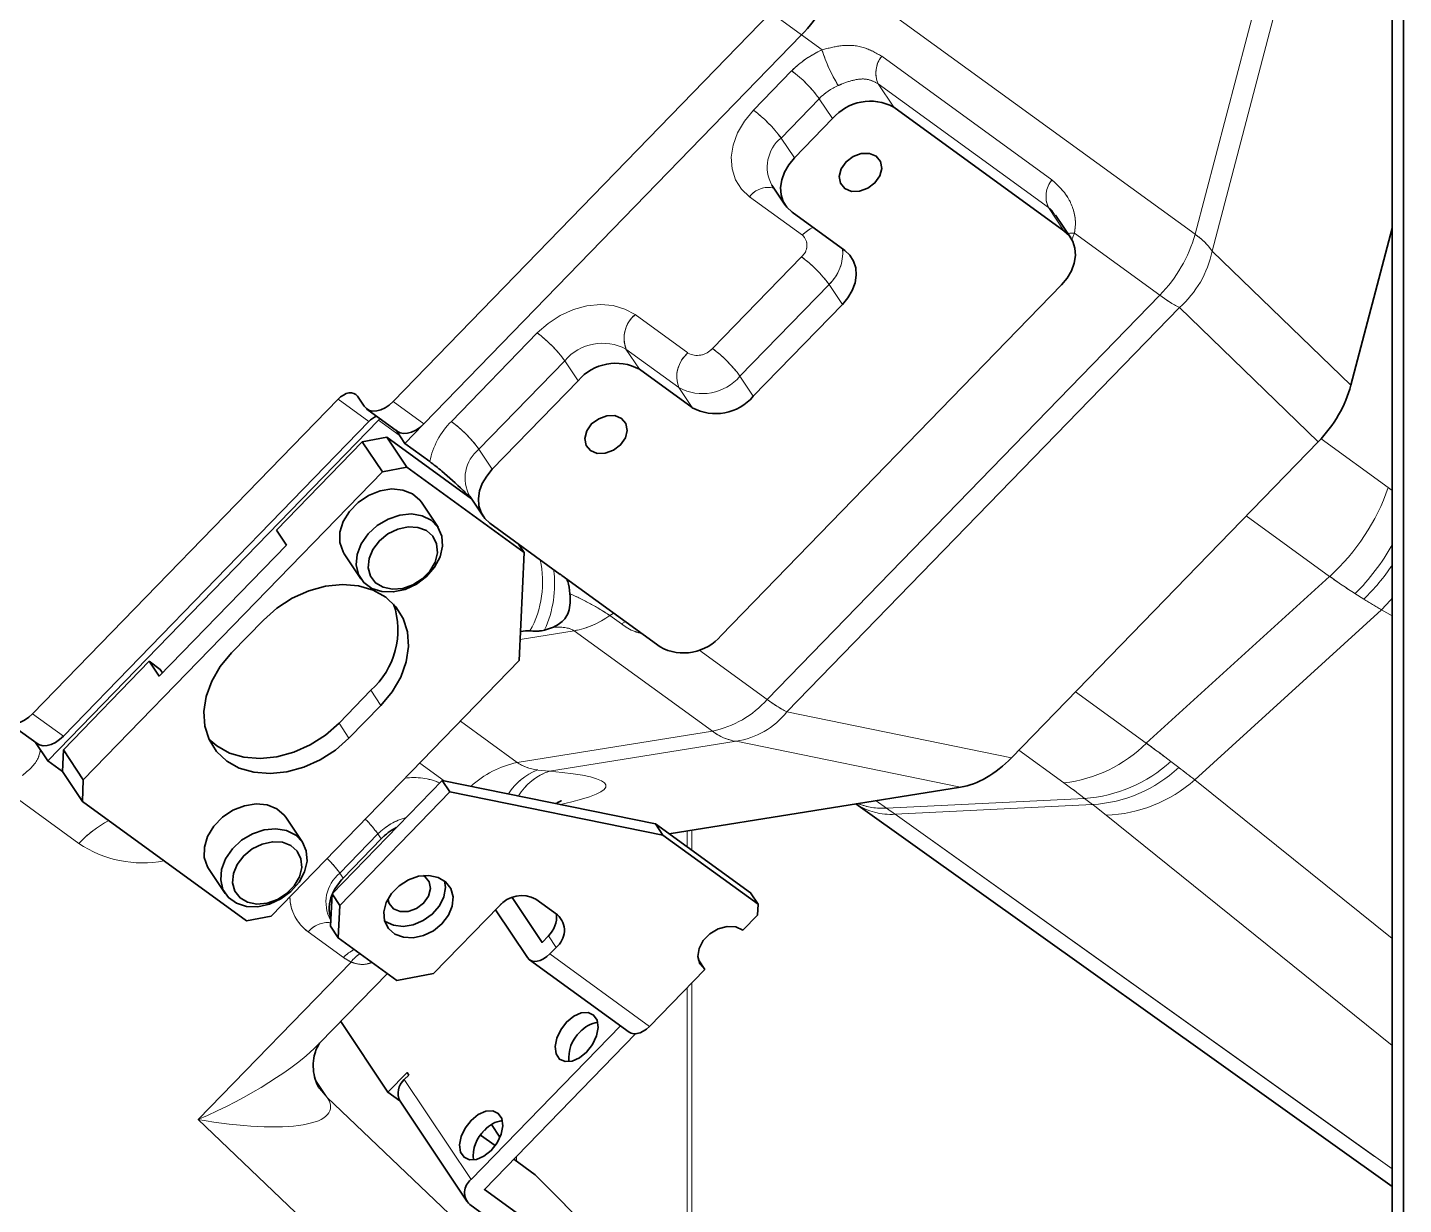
# Paper-space layout 'Blatt1' of a CAD drawing. Header units: millimetres. Extents: x 0 to 1189, y 0 to 841.
# Drawn here: x 593.2 to 608.04, y 147.53 to 160.22 of the extents above; entities that cross this region are included whole.
import ezdxf

# ---------------------------------------------------------------- set-up
doc = ezdxf.new("R2010")
doc.units = ezdxf.units.MM
doc.linetypes.add('PHANTOM', pattern=[12.7, 6.35, -1.27, 1.27, -1.27, 1.27, -1.27])

psp = doc.layouts.new('Blatt1')

# ---------------------------------------------------------------- linework, layer by layer
at = {"color": 7, "linetype": 'Continuous', "lineweight": 35}
for p, q in [((607.913, 172.867), (607.913, 84.419)), ((608.037, 172.923), (608.037, 84.328)), ((597.143, 156.187), (601.215, 160.379)), ((597.475, 155.946), (601.547, 160.138)), ((604.376, 158.026), (602.541, 159.359)), ((601.47, 158.812), (601.882, 159.236)), ((601.227, 158.52), (601.371, 158.305)), ((601.444, 158.229), (602.013, 157.815)), ((604.449, 157.951), (604.285, 158.196)), ((607.47, 156.362), (607.913, 158.054)), ((600.68, 153.666), (604.35, 157.444)), ((601.987, 157.233), (601.027, 156.244)), ((600.367, 156.121), (599.798, 156.534)), ((598.212, 155.458), (599.138, 156.411)), ((596.758, 156.245), (596.83, 156.137)), ((596.549, 156.211), (593.256, 152.822)), ((596.859, 156.106), (597.191, 155.865)), ((593.419, 152.315), (596.986, 155.987)), ((593.589, 152.581), (596.881, 155.97)), ((597.27, 155.735), (597.467, 155.938)), ((596.811, 155.752), (597.075, 155.801)), ((597.075, 155.801), (597.291, 155.478)), ((597.987, 155.139), (597.075, 155.801)), ((597.27, 155.735), (597.175, 155.877)), ((596.811, 155.752), (595.885, 154.799)), ((597.027, 155.429), (596.811, 155.752)), ((597.539, 155.539), (597.27, 155.735)), ((603.809, 152.347), (607.118, 155.753)), ((597.291, 155.478), (597.027, 155.429)), ((598.556, 154.559), (597.291, 155.478)), ((597.027, 155.429), (593.803, 152.11)), ((597.628, 154.831), (597.448, 155.101)), ((597.969, 155.166), (598.113, 154.951)), ((595.885, 154.799), (595.993, 154.637)), ((598.945, 154.324), (598.186, 154.875)), ((594.621, 153.225), (595.993, 154.637)), ((598.556, 154.559), (598.496, 154.65)), ((596.616, 154.546), (596.796, 154.276)), ((598.503, 153.394), (598.556, 154.559)), ((600.021, 153.542), (598.962, 154.311)), ((595.402, 153.478), (595.745, 153.831)), ((598.776, 153.724), (598.873, 153.756)), ((594.514, 153.387), (593.588, 152.433)), ((594.621, 153.225), (594.514, 153.387)), ((594.514, 153.387), (594.633, 153.3)), ((594.633, 153.3), (594.658, 153.262)), ((595.828, 150.64), (598.503, 153.394)), ((596.903, 153.074), (596.56, 152.721)), ((597.01, 152.912), (596.667, 152.559)), ((592.972, 152.741), (593.305, 152.5)), ((593.288, 152.512), (593.419, 152.315)), ((593.577, 152.2), (593.588, 152.433)), ((593.588, 152.433), (593.803, 152.11)), ((593.577, 152.2), (593.419, 152.315)), ((593.793, 151.877), (593.577, 152.2)), ((593.803, 152.11), (593.793, 151.877)), ((597.671, 152.102), (596.485, 150.88)), ((597.671, 152.102), (597.754, 151.978)), ((597.671, 152.102), (599.971, 151.636)), ((597.754, 151.978), (596.567, 150.756)), ((597.754, 151.978), (600.053, 151.513)), ((600.121, 151.527), (603.262, 152.03)), ((593.793, 151.877), (595.564, 150.59)), ((602.132, 151.849), (607.913, 147.726)), ((596.166, 151.437), (595.986, 151.707)), ((599.971, 151.636), (600.053, 151.513)), ((600.996, 150.892), (599.971, 151.636)), ((597.015, 151.473), (596.604, 151.049)), ((601.078, 150.768), (600.053, 151.513)), ((595.154, 151.152), (595.334, 150.882)), ((596.469, 150.531), (596.485, 150.88)), ((596.485, 150.88), (596.567, 150.756)), ((601.078, 150.768), (600.996, 150.892)), ((596.567, 150.756), (596.551, 150.407)), ((597.58, 150.021), (598.286, 150.749)), ((598.426, 150.841), (598.749, 150.356)), ((598.682, 150.823), (598.916, 150.653)), ((601.073, 150.652), (601.078, 150.768)), ((595.564, 150.59), (595.828, 150.64)), ((596.468, 150.596), (596.472, 150.591)), ((598.248, 150.709), (598.591, 150.194)), ((600.915, 150.489), (601.073, 150.652)), ((596.551, 150.407), (596.469, 150.531)), ((596.551, 150.407), (597.184, 149.947)), ((598.818, 150.427), (598.749, 150.356)), ((598.9, 150.303), (598.832, 150.232)), ((598.614, 150.17), (599.689, 149.389)), ((600.435, 150.169), (600.504, 150.066)), ((596.354, 149.273), (597.081, 150.022)), ((597.184, 149.947), (597.58, 150.021)), ((599.907, 149.451), (600.504, 150.066)), ((597.088, 148.742), (596.579, 149.505)), ((599.594, 149.459), (597.983, 147.8)), ((599.757, 149.371), (598.128, 147.694)), ((597.088, 148.742), (597.294, 148.954)), ((597.294, 148.954), (597.312, 148.927)), ((597.312, 148.927), (597.264, 148.878)), ((597.088, 148.742), (597.214, 148.65)), ((597.218, 148.644), (597.937, 147.567)), ((598.203, 148.393), (598.295, 148.256)), ((598.086, 148.28), (598.243, 148.166)), ((598.444, 148.02), (598.675, 147.853)), ((598.449, 148.025), (598.459, 148.009)), ((599.667, 146.855), (598.675, 147.853)), ((598.887, 147.143), (598.128, 147.694)), ((598.73, 146.98), (597.97, 147.532))]:
    psp.add_line(p, q, dxfattribs=at)
at = {"color": 7, "linetype": 'PHANTOM', "lineweight": 18}
for p, q in [((607.913, 172.867), (607.913, 84.419)), ((608.037, 172.923), (608.037, 84.328)), ((597.143, 156.187), (601.215, 160.379)), ((597.475, 155.946), (601.547, 160.138)), ((604.376, 158.026), (602.541, 159.359)), ((601.47, 158.812), (601.882, 159.236)), ((601.227, 158.52), (601.371, 158.305)), ((601.444, 158.229), (602.013, 157.815)), ((604.449, 157.951), (604.285, 158.196)), ((607.47, 156.362), (607.913, 158.054)), ((600.68, 153.666), (604.35, 157.444)), ((601.987, 157.233), (601.027, 156.244)), ((600.367, 156.121), (599.798, 156.534)), ((598.212, 155.458), (599.138, 156.411)), ((596.758, 156.245), (596.83, 156.137)), ((596.549, 156.211), (593.256, 152.822)), ((596.859, 156.106), (597.191, 155.865)), ((593.419, 152.315), (596.986, 155.987)), ((593.589, 152.581), (596.881, 155.97)), ((597.27, 155.735), (597.467, 155.938)), ((596.811, 155.752), (597.075, 155.801)), ((597.075, 155.801), (597.291, 155.478)), ((597.987, 155.139), (597.075, 155.801)), ((597.27, 155.735), (597.175, 155.877)), ((596.811, 155.752), (595.885, 154.799)), ((597.027, 155.429), (596.811, 155.752)), ((597.539, 155.539), (597.27, 155.735)), ((603.809, 152.347), (607.118, 155.753)), ((597.291, 155.478), (597.027, 155.429)), ((598.556, 154.559), (597.291, 155.478)), ((597.027, 155.429), (593.803, 152.11)), ((597.628, 154.831), (597.448, 155.101)), ((597.969, 155.166), (598.113, 154.951)), ((595.885, 154.799), (595.993, 154.637)), ((598.945, 154.324), (598.186, 154.875)), ((594.621, 153.225), (595.993, 154.637)), ((598.556, 154.559), (598.496, 154.65)), ((596.616, 154.546), (596.796, 154.276)), ((598.503, 153.394), (598.556, 154.559)), ((600.021, 153.542), (598.962, 154.311)), ((595.402, 153.478), (595.745, 153.831)), ((598.776, 153.724), (598.873, 153.756)), ((594.514, 153.387), (593.588, 152.433)), ((594.621, 153.225), (594.514, 153.387)), ((594.514, 153.387), (594.633, 153.3)), ((594.633, 153.3), (594.658, 153.262)), ((595.828, 150.64), (598.503, 153.394)), ((596.903, 153.074), (596.56, 152.721)), ((597.01, 152.912), (596.667, 152.559)), ((592.972, 152.741), (593.305, 152.5)), ((593.288, 152.512), (593.419, 152.315)), ((593.577, 152.2), (593.588, 152.433)), ((593.588, 152.433), (593.803, 152.11)), ((593.577, 152.2), (593.419, 152.315)), ((593.793, 151.877), (593.577, 152.2)), ((593.803, 152.11), (593.793, 151.877)), ((597.671, 152.102), (596.485, 150.88)), ((597.671, 152.102), (597.754, 151.978)), ((597.671, 152.102), (599.971, 151.636)), ((597.754, 151.978), (596.567, 150.756)), ((597.754, 151.978), (600.053, 151.513)), ((600.121, 151.527), (603.262, 152.03)), ((593.793, 151.877), (595.564, 150.59)), ((602.132, 151.849), (607.913, 147.726)), ((596.166, 151.437), (595.986, 151.707)), ((599.971, 151.636), (600.053, 151.513)), ((600.996, 150.892), (599.971, 151.636)), ((597.015, 151.473), (596.604, 151.049)), ((601.078, 150.768), (600.053, 151.513)), ((600.312, 151.558), (600.312, 151.389)), ((600.365, 151.35), (600.365, 151.566)), ((595.154, 151.152), (595.334, 150.882)), ((596.469, 150.531), (596.485, 150.88)), ((596.485, 150.88), (596.567, 150.756)), ((601.078, 150.768), (600.996, 150.892)), ((596.567, 150.756), (596.551, 150.407)), ((597.58, 150.021), (598.286, 150.749)), ((598.426, 150.841), (598.749, 150.356)), ((598.682, 150.823), (598.916, 150.653)), ((601.073, 150.652), (601.078, 150.768)), ((595.564, 150.59), (595.828, 150.64)), ((596.468, 150.596), (596.472, 150.591)), ((598.248, 150.709), (598.591, 150.194)), ((600.915, 150.489), (601.073, 150.652)), ((596.551, 150.407), (596.469, 150.531)), ((596.551, 150.407), (597.184, 149.947)), ((598.818, 150.427), (598.749, 150.356)), ((598.9, 150.303), (598.832, 150.232)), ((598.614, 150.17), (599.689, 149.389)), ((600.435, 150.169), (600.504, 150.066)), ((596.354, 149.273), (597.081, 150.022)), ((597.184, 149.947), (597.58, 150.021)), ((599.907, 149.451), (600.504, 150.066)), ((600.312, 149.868), (600.312, 145.232)), ((600.365, 145.153), (600.365, 149.922)), ((597.088, 148.742), (596.579, 149.505)), ((599.594, 149.459), (597.983, 147.8)), ((599.757, 149.371), (598.128, 147.694)), ((597.088, 148.742), (597.294, 148.954)), ((597.294, 148.954), (597.312, 148.927)), ((597.312, 148.927), (597.264, 148.878)), ((597.088, 148.742), (597.214, 148.65)), ((597.218, 148.644), (597.937, 147.567)), ((598.203, 148.393), (598.295, 148.256)), ((598.086, 148.28), (598.243, 148.166)), ((598.444, 148.02), (598.675, 147.853)), ((598.449, 148.025), (598.459, 148.009)), ((598.473, 148.05), (598.473, 147.999)), ((599.667, 146.855), (598.675, 147.853)), ((598.887, 147.143), (598.128, 147.694)), ((598.73, 146.98), (597.97, 147.532))]:
    psp.add_line(p, q, dxfattribs=at)
at = {"color": 8, "linetype": 'Continuous', "lineweight": 18}
for p, q in [((605.79, 157.99), (607.23, 163.482)), ((607.414, 163.301), (605.973, 157.809)), ((601.927, 160.795), (605.79, 157.99)), ((601.547, 160.138), (601.215, 160.379)), ((601.768, 159.977), (601.547, 160.138)), ((602.411, 159.909), (604.246, 158.576)), ((601.029, 159.327), (601.44, 159.751)), ((602.373, 159.611), (602.541, 159.359)), ((604.208, 158.278), (602.373, 159.611)), ((601.738, 159.451), (601.326, 159.027)), ((601.882, 159.236), (601.738, 159.451)), ((601.326, 159.027), (601.47, 158.812)), ((601.556, 157.981), (600.986, 158.394)), ((604.376, 158.026), (604.208, 158.278)), ((605.41, 157.333), (604.49, 158.001)), ((600.585, 156.759), (601.545, 157.748)), ((605.973, 157.809), (607.47, 156.362)), ((601.843, 157.448), (600.883, 156.46)), ((601.987, 157.233), (601.843, 157.448)), ((601.177, 152.975), (605.41, 157.333)), ((599.752, 157.124), (600.321, 156.71)), ((605.621, 157.2), (601.388, 152.842)), ((607.118, 155.753), (605.621, 157.2)), ((597.771, 155.973), (598.697, 156.926)), ((599.654, 156.75), (599.798, 156.534)), ((600.223, 156.337), (599.654, 156.75)), ((598.995, 156.627), (598.069, 155.673)), ((599.138, 156.411), (598.995, 156.627)), ((600.883, 156.46), (601.027, 156.244)), ((600.367, 156.121), (600.223, 156.337)), ((596.881, 155.97), (596.549, 156.211)), ((597.143, 156.187), (597.475, 155.946)), ((597.21, 155.824), (596.986, 155.987)), ((607.148, 155.785), (607.872, 155.259)), ((598.069, 155.673), (598.212, 155.458)), ((607.24, 154.302), (606.342, 154.955)), ((605.264, 152.504), (607.24, 154.302)), ((607.608, 154.057), (607.514, 154.117)), ((599.607, 153.789), (599.48, 153.88)), ((607.8, 153.941), (605.786, 152.109)), ((607.913, 153.878), (607.8, 153.941)), ((599.096, 153.715), (598.514, 153.622)), ((600.587, 152.633), (599.096, 153.715)), ((600.44, 153.51), (601.177, 152.975)), ((596.903, 153.074), (597.01, 152.912)), ((604.5, 153.058), (605.264, 152.504)), ((593.256, 152.822), (593.589, 152.581)), ((601.388, 152.842), (603.809, 152.347)), ((596.56, 152.721), (596.667, 152.559)), ((597.869, 152.741), (598.482, 152.296)), ((598.482, 152.296), (600.587, 152.633)), ((600.841, 152.525), (598.829, 152.203)), ((603.262, 152.03), (600.841, 152.525)), ((604.375, 152.076), (603.889, 152.429)), ((597.694, 152.097), (597.43, 152.289)), ((598.702, 152.215), (598.829, 152.203)), ((605.527, 152.308), (605.614, 152.241)), ((605.786, 152.109), (607.913, 150.397)), ((593.754, 151.423), (592.931, 152.021)), ((602.353, 151.884), (602.463, 151.804)), ((602.463, 151.804), (604.597, 151.909)), ((604.685, 151.842), (602.556, 151.738)), ((604.685, 151.842), (604.597, 151.909)), ((602.556, 151.738), (607.913, 147.916)), ((607.913, 149.246), (604.83, 151.729)), ((596.98, 151.527), (596.568, 151.103)), ((597.015, 151.473), (596.98, 151.527)), ((596.568, 151.103), (596.604, 151.049)), ((596.608, 150.194), (596.228, 150.47)), ((598.749, 150.356), (598.749, 150.356)), ((598.9, 150.303), (598.818, 150.427)), ((595.04, 148.446), (596.69, 150.145)), ((598.832, 150.232), (599.907, 149.451)), ((596.309, 148.869), (596.433, 148.684)), ((597.983, 147.8), (597.264, 148.878)), ((596.433, 148.684), (596.349, 148.783)), ((596.433, 148.684), (598.827, 146.404)), ((598.038, 145.592), (595.04, 148.446)), ((598.128, 147.694), (598.128, 147.694))]:
    psp.add_line(p, q, dxfattribs=at)
at = {"color": 8, "linetype": 'PHANTOM', "lineweight": 18}
for p, q in [((605.79, 157.99), (607.23, 163.482)), ((607.414, 163.301), (605.973, 157.809)), ((601.927, 160.795), (605.79, 157.99)), ((601.547, 160.138), (601.215, 160.379)), ((601.768, 159.977), (601.547, 160.138)), ((602.411, 159.909), (604.246, 158.576)), ((601.029, 159.327), (601.44, 159.751)), ((602.373, 159.611), (602.541, 159.359)), ((604.208, 158.278), (602.373, 159.611)), ((601.738, 159.451), (601.326, 159.027)), ((601.882, 159.236), (601.738, 159.451)), ((601.326, 159.027), (601.47, 158.812)), ((601.556, 157.981), (600.986, 158.394)), ((604.376, 158.026), (604.208, 158.278)), ((605.41, 157.333), (604.49, 158.001)), ((600.585, 156.759), (601.545, 157.748)), ((605.973, 157.809), (607.47, 156.362)), ((601.843, 157.448), (600.883, 156.46)), ((601.987, 157.233), (601.843, 157.448)), ((601.177, 152.975), (605.41, 157.333)), ((599.752, 157.124), (600.321, 156.71)), ((605.621, 157.2), (601.388, 152.842)), ((607.118, 155.753), (605.621, 157.2)), ((597.771, 155.973), (598.697, 156.926)), ((599.654, 156.75), (599.798, 156.534)), ((600.223, 156.337), (599.654, 156.75)), ((598.995, 156.627), (598.069, 155.673)), ((599.138, 156.411), (598.995, 156.627)), ((600.883, 156.46), (601.027, 156.244)), ((600.367, 156.121), (600.223, 156.337)), ((596.881, 155.97), (596.549, 156.211)), ((597.143, 156.187), (597.475, 155.946)), ((597.21, 155.824), (596.986, 155.987)), ((607.148, 155.785), (607.872, 155.259)), ((598.069, 155.673), (598.212, 155.458)), ((607.24, 154.302), (606.342, 154.955)), ((605.264, 152.504), (607.24, 154.302)), ((607.608, 154.057), (607.514, 154.117)), ((599.607, 153.789), (599.48, 153.88)), ((607.8, 153.941), (605.786, 152.109)), ((607.913, 153.878), (607.8, 153.941)), ((599.096, 153.715), (598.514, 153.622)), ((600.587, 152.633), (599.096, 153.715)), ((600.44, 153.51), (601.177, 152.975)), ((596.903, 153.074), (597.01, 152.912)), ((604.5, 153.058), (605.264, 152.504)), ((593.256, 152.822), (593.589, 152.581)), ((601.388, 152.842), (603.809, 152.347)), ((596.56, 152.721), (596.667, 152.559)), ((597.869, 152.741), (598.482, 152.296)), ((598.482, 152.296), (600.587, 152.633)), ((600.841, 152.525), (598.829, 152.203)), ((603.262, 152.03), (600.841, 152.525)), ((604.375, 152.076), (603.889, 152.429)), ((597.694, 152.097), (597.43, 152.289)), ((598.702, 152.215), (598.829, 152.203)), ((605.527, 152.308), (605.614, 152.241)), ((605.786, 152.109), (607.913, 150.397)), ((593.754, 151.423), (592.931, 152.021)), ((602.353, 151.884), (602.463, 151.804)), ((602.463, 151.804), (604.597, 151.909)), ((604.685, 151.842), (602.556, 151.738)), ((604.685, 151.842), (604.597, 151.909)), ((602.556, 151.738), (607.913, 147.916)), ((607.913, 149.246), (604.83, 151.729)), ((596.98, 151.527), (596.568, 151.103)), ((597.015, 151.473), (596.98, 151.527)), ((596.568, 151.103), (596.604, 151.049)), ((596.608, 150.194), (596.228, 150.47)), ((598.749, 150.356), (598.749, 150.356)), ((598.9, 150.303), (598.818, 150.427)), ((595.04, 148.446), (596.69, 150.145)), ((598.832, 150.232), (599.907, 149.451)), ((596.309, 148.869), (596.433, 148.684)), ((597.983, 147.8), (597.264, 148.878)), ((596.433, 148.684), (596.349, 148.783)), ((596.433, 148.684), (598.827, 146.404)), ((598.038, 145.592), (595.04, 148.446)), ((598.128, 147.694), (598.128, 147.694))]:
    psp.add_line(p, q, dxfattribs=at)
at = {"color": 8, "linetype": 'Continuous', "lineweight": 18, "flags": 128}
for points in [[(600.986, 158.394), (600.898, 158.477), (600.834, 158.578), (600.797, 158.694), (600.789, 158.82), (600.809, 158.951), (600.857, 159.083), (600.931, 159.21), (601.029, 159.327)], [(604.417, 157.999), (604.44, 158.001), (604.49, 158.001)], [(604.49, 158.001), (604.473, 157.959), (604.461, 157.931)], [(598.697, 156.926), (598.814, 157.029), (598.945, 157.114), (599.087, 157.178), (599.233, 157.218), (599.378, 157.233), (599.516, 157.221), (599.643, 157.184), (599.752, 157.124)], [(607.913, 154.066), (607.897, 154.046), (607.8, 153.941)], [(599.521, 153.905), (599.517, 153.903), (599.48, 153.88)], [(599.648, 153.813), (599.644, 153.811), (599.607, 153.789)]]:
    psp.add_lwpolyline(points, dxfattribs=at)
at = {"color": 8, "linetype": 'PHANTOM', "lineweight": 18, "flags": 128}
for points in [[(600.986, 158.394), (600.898, 158.477), (600.834, 158.578), (600.797, 158.694), (600.789, 158.82), (600.809, 158.951), (600.857, 159.083), (600.931, 159.21), (601.029, 159.327)], [(604.417, 157.999), (604.44, 158.001), (604.49, 158.001)], [(604.49, 158.001), (604.473, 157.959), (604.461, 157.931)], [(598.697, 156.926), (598.814, 157.029), (598.945, 157.114), (599.087, 157.178), (599.233, 157.218), (599.378, 157.233), (599.516, 157.221), (599.643, 157.184), (599.752, 157.124)], [(607.913, 154.066), (607.897, 154.046), (607.8, 153.941)], [(599.521, 153.905), (599.517, 153.903), (599.48, 153.88)], [(599.648, 153.813), (599.644, 153.811), (599.607, 153.789)]]:
    psp.add_lwpolyline(points, dxfattribs=at)
at = {"color": 7, "linetype": 'Continuous', "lineweight": 35, "flags": 128}
for points in [[(601.47, 158.812), (601.409, 158.739), (601.363, 158.659), (601.333, 158.577), (601.32, 158.495), (601.326, 158.416), (601.349, 158.344), (601.389, 158.281), (601.444, 158.229)], [(602.014, 158.482), (601.967, 158.539), (601.953, 158.613), (601.974, 158.694), (602.027, 158.769), (602.103, 158.827), (602.191, 158.859), (602.278, 158.86), (602.351, 158.83), (602.398, 158.773), (602.411, 158.699), (602.39, 158.618), (602.338, 158.543), (602.261, 158.485), (602.173, 158.453), (602.086, 158.452), (602.014, 158.482)], [(604.35, 157.444), (604.41, 157.517), (604.457, 157.596), (604.487, 157.678), (604.499, 157.761), (604.494, 157.839), (604.471, 157.912), (604.431, 157.975), (604.376, 158.026)], [(602.013, 157.815), (602.068, 157.764), (602.108, 157.701), (602.131, 157.628), (602.136, 157.55), (602.124, 157.468), (602.094, 157.385), (602.047, 157.306), (601.987, 157.233)], [(596.549, 156.211), (596.577, 156.237), (596.607, 156.257), (596.637, 156.272), (596.667, 156.28), (596.695, 156.281), (596.72, 156.275), (596.741, 156.263), (596.758, 156.245)], [(596.83, 156.137), (596.855, 156.11), (596.887, 156.091), (596.924, 156.083), (596.966, 156.085), (597.011, 156.097), (597.056, 156.119), (597.101, 156.149), (597.143, 156.187)], [(596.986, 155.987), (597, 156), (597.003, 156.002)], [(597.475, 155.946), (597.433, 155.908), (597.389, 155.877), (597.343, 155.856), (597.298, 155.844), (597.256, 155.842), (597.219, 155.85), (597.191, 155.865)], [(599.27, 155.658), (599.224, 155.714), (599.21, 155.789), (599.231, 155.87), (599.283, 155.945), (599.36, 156.002), (599.448, 156.034), (599.535, 156.035), (599.607, 156.005), (599.654, 155.949), (599.668, 155.875), (599.647, 155.794), (599.594, 155.719), (599.518, 155.661), (599.43, 155.629), (599.343, 155.628), (599.27, 155.658)], [(598.212, 155.458), (598.152, 155.384), (598.105, 155.305), (598.075, 155.223), (598.063, 155.141), (598.068, 155.062), (598.091, 154.99), (598.131, 154.927), (598.186, 154.875)], [(596.616, 154.546), (596.603, 154.567), (596.569, 154.667), (596.57, 154.778), (596.605, 154.893), (596.672, 155.003), (596.765, 155.099), (596.879, 155.174), (597.003, 155.224), (597.13, 155.244), (597.249, 155.233), (597.353, 155.191), (597.432, 155.122), (597.448, 155.101)], [(597.555, 154.907), (597.627, 154.832), (597.669, 154.736), (597.677, 154.627), (597.65, 154.512), (597.591, 154.401), (597.504, 154.3), (597.395, 154.219), (597.272, 154.162), (597.145, 154.135), (597.023, 154.138), (596.915, 154.173), (596.829, 154.235), (596.771, 154.321), (596.746, 154.425), (596.756, 154.538), (596.799, 154.652), (596.873, 154.759), (596.972, 154.851), (597.089, 154.92), (597.215, 154.963), (597.34, 154.975), (597.457, 154.956), (597.555, 154.907)], [(596.995, 154.684), (596.925, 154.592), (596.884, 154.493), (596.875, 154.394), (596.9, 154.304), (596.955, 154.232), (597.037, 154.184), (597.137, 154.163), (597.247, 154.173), (597.357, 154.212), (597.457, 154.276), (597.539, 154.36), (597.595, 154.457), (597.62, 154.557), (597.612, 154.653), (597.571, 154.734), (597.502, 154.795), (597.411, 154.83), (597.304, 154.835), (597.193, 154.811), (597.087, 154.759), (596.995, 154.684)], [(595.745, 153.831), (595.891, 153.96), (596.055, 154.066), (596.233, 154.146), (596.415, 154.196), (596.596, 154.214), (596.769, 154.2), (596.927, 154.154), (597.063, 154.078), (597.174, 153.975), (597.253, 153.848), (597.299, 153.703), (597.31, 153.546), (597.285, 153.382), (597.225, 153.217), (597.132, 153.059), (597.01, 152.912)], [(596.667, 152.559), (596.521, 152.43), (596.357, 152.324), (596.18, 152.244), (595.997, 152.194), (595.816, 152.176), (595.643, 152.19), (595.485, 152.236), (595.349, 152.312), (595.238, 152.416), (595.159, 152.542), (595.113, 152.687), (595.102, 152.844), (595.127, 153.008), (595.188, 153.173), (595.28, 153.331), (595.402, 153.478)], [(592.943, 152.772), (592.968, 152.744), (593, 152.726), (593.037, 152.718), (593.079, 152.719), (593.124, 152.731), (593.17, 152.753), (593.214, 152.784), (593.256, 152.822)], [(596.56, 152.721), (596.414, 152.592), (596.249, 152.485), (596.072, 152.406), (595.889, 152.356), (595.708, 152.338), (595.535, 152.352), (595.378, 152.398), (595.241, 152.474), (595.156, 152.549)], [(593.589, 152.581), (593.546, 152.542), (593.502, 152.512), (593.456, 152.49), (593.412, 152.478), (593.37, 152.476), (593.332, 152.485), (593.305, 152.5)], [(595.154, 151.152), (595.141, 151.173), (595.107, 151.273), (595.108, 151.385), (595.143, 151.499), (595.21, 151.609), (595.303, 151.705), (595.416, 151.781), (595.541, 151.83), (595.668, 151.85), (595.787, 151.839), (595.891, 151.797), (595.97, 151.728), (595.986, 151.707)], [(596.093, 151.513), (596.165, 151.438), (596.207, 151.342), (596.215, 151.233), (596.188, 151.118), (596.129, 151.007), (596.042, 150.907), (595.933, 150.825), (595.81, 150.769), (595.683, 150.741), (595.561, 150.744), (595.453, 150.779), (595.367, 150.841), (595.309, 150.928), (595.284, 151.031), (595.293, 151.144), (595.337, 151.258), (595.411, 151.365), (595.51, 151.457), (595.627, 151.526), (595.753, 151.569), (595.878, 151.581), (595.995, 151.562), (596.093, 151.513)], [(595.532, 151.29), (595.463, 151.198), (595.422, 151.099), (595.413, 151), (595.438, 150.91), (595.493, 150.838), (595.574, 150.79), (595.675, 150.769), (595.785, 150.779), (595.895, 150.818), (595.995, 150.882), (596.077, 150.966), (596.133, 151.063), (596.158, 151.163), (596.15, 151.259), (596.109, 151.34), (596.04, 151.401), (595.949, 151.436), (595.842, 151.441), (595.731, 151.417), (595.625, 151.365), (595.532, 151.29)], [(597.67, 150.558), (597.739, 150.65), (597.78, 150.749), (597.789, 150.848), (597.764, 150.938), (597.709, 151.01), (597.628, 151.058), (597.528, 151.078), (597.418, 151.069), (597.308, 151.03), (597.207, 150.966), (597.125, 150.882), (597.069, 150.785), (597.044, 150.685), (597.052, 150.589), (597.093, 150.507), (597.162, 150.447), (597.254, 150.412), (597.36, 150.407), (597.471, 150.431), (597.578, 150.483), (597.67, 150.558)], [(597.469, 151.077), (597.485, 151.067), (597.531, 151.01), (597.545, 150.936), (597.524, 150.855), (597.471, 150.78), (597.395, 150.722), (597.307, 150.691), (597.22, 150.69), (597.147, 150.72), (597.101, 150.776), (597.088, 150.823)], [(597.053, 150.589), (597.059, 150.583), (597.146, 150.542), (597.25, 150.529), (597.361, 150.546), (597.469, 150.592), (597.566, 150.661), (597.642, 150.75), (597.69, 150.848), (597.707, 150.948), (597.698, 151.019)], [(600.915, 150.489), (600.838, 150.524), (600.745, 150.528), (600.648, 150.503), (600.558, 150.45), (600.487, 150.376), (600.442, 150.291), (600.43, 150.204), (600.451, 150.125), (600.504, 150.066)], [(598.591, 150.194), (598.61, 150.173), (598.635, 150.159), (598.664, 150.152), (598.696, 150.154), (598.73, 150.163), (598.765, 150.18), (598.799, 150.203), (598.832, 150.232)], [(599.229, 149.174), (599.293, 149.257), (599.336, 149.348), (599.353, 149.439), (599.343, 149.517), (599.305, 149.573), (599.246, 149.6), (599.171, 149.596), (599.09, 149.56), (599.014, 149.498), (598.95, 149.415), (598.907, 149.324), (598.889, 149.233), (598.9, 149.155), (598.937, 149.099), (598.997, 149.072), (599.072, 149.076), (599.152, 149.112), (599.229, 149.174)], [(599.907, 149.451), (599.875, 149.422), (599.841, 149.399), (599.806, 149.382), (599.771, 149.373), (599.739, 149.371), (599.71, 149.378), (599.689, 149.389)], [(598.2, 148.115), (598.264, 148.197), (598.307, 148.289), (598.325, 148.379), (598.314, 148.457), (598.276, 148.513), (598.217, 148.541), (598.142, 148.537), (598.062, 148.501), (597.985, 148.438), (597.921, 148.356), (597.878, 148.264), (597.86, 148.174), (597.871, 148.096), (597.909, 148.04), (597.968, 148.012), (598.043, 148.017), (598.123, 148.052), (598.2, 148.115)]]:
    psp.add_lwpolyline(points, dxfattribs=at)
at = {"color": 7, "linetype": 'PHANTOM', "lineweight": 18, "flags": 128}
for points in [[(601.47, 158.812), (601.409, 158.739), (601.363, 158.659), (601.333, 158.577), (601.32, 158.495), (601.326, 158.416), (601.349, 158.344), (601.389, 158.281), (601.444, 158.229)], [(602.014, 158.482), (601.967, 158.539), (601.953, 158.613), (601.974, 158.694), (602.027, 158.769), (602.103, 158.827), (602.191, 158.859), (602.278, 158.86), (602.351, 158.83), (602.398, 158.773), (602.411, 158.699), (602.39, 158.618), (602.338, 158.543), (602.261, 158.485), (602.173, 158.453), (602.086, 158.452), (602.014, 158.482)], [(604.35, 157.444), (604.41, 157.517), (604.457, 157.596), (604.487, 157.678), (604.499, 157.761), (604.494, 157.839), (604.471, 157.912), (604.431, 157.975), (604.376, 158.026)], [(602.013, 157.815), (602.068, 157.764), (602.108, 157.701), (602.131, 157.628), (602.136, 157.55), (602.124, 157.468), (602.094, 157.385), (602.047, 157.306), (601.987, 157.233)], [(596.549, 156.211), (596.577, 156.237), (596.607, 156.257), (596.637, 156.272), (596.667, 156.28), (596.695, 156.281), (596.72, 156.275), (596.741, 156.263), (596.758, 156.245)], [(596.83, 156.137), (596.855, 156.11), (596.887, 156.091), (596.924, 156.083), (596.966, 156.085), (597.011, 156.097), (597.056, 156.119), (597.101, 156.149), (597.143, 156.187)], [(596.986, 155.987), (597, 156), (597.003, 156.002)], [(597.475, 155.946), (597.433, 155.908), (597.389, 155.877), (597.343, 155.856), (597.298, 155.844), (597.256, 155.842), (597.219, 155.85), (597.191, 155.865)], [(599.27, 155.658), (599.224, 155.714), (599.21, 155.789), (599.231, 155.87), (599.283, 155.945), (599.36, 156.002), (599.448, 156.034), (599.535, 156.035), (599.607, 156.005), (599.654, 155.949), (599.668, 155.875), (599.647, 155.794), (599.594, 155.719), (599.518, 155.661), (599.43, 155.629), (599.343, 155.628), (599.27, 155.658)], [(598.212, 155.458), (598.152, 155.384), (598.105, 155.305), (598.075, 155.223), (598.063, 155.141), (598.068, 155.062), (598.091, 154.99), (598.131, 154.927), (598.186, 154.875)], [(596.616, 154.546), (596.603, 154.567), (596.569, 154.667), (596.57, 154.778), (596.605, 154.893), (596.672, 155.003), (596.765, 155.099), (596.879, 155.174), (597.003, 155.224), (597.13, 155.244), (597.249, 155.233), (597.353, 155.191), (597.432, 155.122), (597.448, 155.101)], [(597.555, 154.907), (597.627, 154.832), (597.669, 154.736), (597.677, 154.627), (597.65, 154.512), (597.591, 154.401), (597.504, 154.3), (597.395, 154.219), (597.272, 154.162), (597.145, 154.135), (597.023, 154.138), (596.915, 154.173), (596.829, 154.235), (596.771, 154.321), (596.746, 154.425), (596.756, 154.538), (596.799, 154.652), (596.873, 154.759), (596.972, 154.851), (597.089, 154.92), (597.215, 154.963), (597.34, 154.975), (597.457, 154.956), (597.555, 154.907)], [(596.995, 154.684), (596.925, 154.592), (596.884, 154.493), (596.875, 154.394), (596.9, 154.304), (596.955, 154.232), (597.037, 154.184), (597.137, 154.163), (597.247, 154.173), (597.357, 154.212), (597.457, 154.276), (597.539, 154.36), (597.595, 154.457), (597.62, 154.557), (597.612, 154.653), (597.571, 154.734), (597.502, 154.795), (597.411, 154.83), (597.304, 154.835), (597.193, 154.811), (597.087, 154.759), (596.995, 154.684)], [(595.745, 153.831), (595.891, 153.96), (596.055, 154.066), (596.233, 154.146), (596.415, 154.196), (596.596, 154.214), (596.769, 154.2), (596.927, 154.154), (597.063, 154.078), (597.174, 153.975), (597.253, 153.848), (597.299, 153.703), (597.31, 153.546), (597.285, 153.382), (597.225, 153.217), (597.132, 153.059), (597.01, 152.912)], [(596.667, 152.559), (596.521, 152.43), (596.357, 152.324), (596.18, 152.244), (595.997, 152.194), (595.816, 152.176), (595.643, 152.19), (595.485, 152.236), (595.349, 152.312), (595.238, 152.416), (595.159, 152.542), (595.113, 152.687), (595.102, 152.844), (595.127, 153.008), (595.188, 153.173), (595.28, 153.331), (595.402, 153.478)], [(592.943, 152.772), (592.968, 152.744), (593, 152.726), (593.037, 152.718), (593.079, 152.719), (593.124, 152.731), (593.17, 152.753), (593.214, 152.784), (593.256, 152.822)], [(596.56, 152.721), (596.414, 152.592), (596.249, 152.485), (596.072, 152.406), (595.889, 152.356), (595.708, 152.338), (595.535, 152.352), (595.378, 152.398), (595.241, 152.474), (595.156, 152.549)], [(593.589, 152.581), (593.546, 152.542), (593.502, 152.512), (593.456, 152.49), (593.412, 152.478), (593.37, 152.476), (593.332, 152.485), (593.305, 152.5)], [(595.154, 151.152), (595.141, 151.173), (595.107, 151.273), (595.108, 151.385), (595.143, 151.499), (595.21, 151.609), (595.303, 151.705), (595.416, 151.781), (595.541, 151.83), (595.668, 151.85), (595.787, 151.839), (595.891, 151.797), (595.97, 151.728), (595.986, 151.707)], [(596.093, 151.513), (596.165, 151.438), (596.207, 151.342), (596.215, 151.233), (596.188, 151.118), (596.129, 151.007), (596.042, 150.907), (595.933, 150.825), (595.81, 150.769), (595.683, 150.741), (595.561, 150.744), (595.453, 150.779), (595.367, 150.841), (595.309, 150.928), (595.284, 151.031), (595.293, 151.144), (595.337, 151.258), (595.411, 151.365), (595.51, 151.457), (595.627, 151.526), (595.753, 151.569), (595.878, 151.581), (595.995, 151.562), (596.093, 151.513)], [(595.532, 151.29), (595.463, 151.198), (595.422, 151.099), (595.413, 151), (595.438, 150.91), (595.493, 150.838), (595.574, 150.79), (595.675, 150.769), (595.785, 150.779), (595.895, 150.818), (595.995, 150.882), (596.077, 150.966), (596.133, 151.063), (596.158, 151.163), (596.15, 151.259), (596.109, 151.34), (596.04, 151.401), (595.949, 151.436), (595.842, 151.441), (595.731, 151.417), (595.625, 151.365), (595.532, 151.29)], [(597.67, 150.558), (597.739, 150.65), (597.78, 150.749), (597.789, 150.848), (597.764, 150.938), (597.709, 151.01), (597.628, 151.058), (597.528, 151.078), (597.418, 151.069), (597.308, 151.03), (597.207, 150.966), (597.125, 150.882), (597.069, 150.785), (597.044, 150.685), (597.052, 150.589), (597.093, 150.507), (597.162, 150.447), (597.254, 150.412), (597.36, 150.407), (597.471, 150.431), (597.578, 150.483), (597.67, 150.558)], [(597.469, 151.077), (597.485, 151.067), (597.531, 151.01), (597.545, 150.936), (597.524, 150.855), (597.471, 150.78), (597.395, 150.722), (597.307, 150.691), (597.22, 150.69), (597.147, 150.72), (597.101, 150.776), (597.088, 150.823)], [(597.053, 150.589), (597.059, 150.583), (597.146, 150.542), (597.25, 150.529), (597.361, 150.546), (597.469, 150.592), (597.566, 150.661), (597.642, 150.75), (597.69, 150.848), (597.707, 150.948), (597.698, 151.019)], [(600.915, 150.489), (600.838, 150.524), (600.745, 150.528), (600.648, 150.503), (600.558, 150.45), (600.487, 150.376), (600.442, 150.291), (600.43, 150.204), (600.451, 150.125), (600.504, 150.066)], [(598.591, 150.194), (598.61, 150.173), (598.635, 150.159), (598.664, 150.152), (598.696, 150.154), (598.73, 150.163), (598.765, 150.18), (598.799, 150.203), (598.832, 150.232)], [(599.229, 149.174), (599.293, 149.257), (599.336, 149.348), (599.353, 149.439), (599.343, 149.517), (599.305, 149.573), (599.246, 149.6), (599.171, 149.596), (599.09, 149.56), (599.014, 149.498), (598.95, 149.415), (598.907, 149.324), (598.889, 149.233), (598.9, 149.155), (598.937, 149.099), (598.997, 149.072), (599.072, 149.076), (599.152, 149.112), (599.229, 149.174)], [(599.907, 149.451), (599.875, 149.422), (599.841, 149.399), (599.806, 149.382), (599.771, 149.373), (599.739, 149.371), (599.71, 149.378), (599.689, 149.389)], [(598.2, 148.115), (598.264, 148.197), (598.307, 148.289), (598.325, 148.379), (598.314, 148.457), (598.276, 148.513), (598.217, 148.541), (598.142, 148.537), (598.062, 148.501), (597.985, 148.438), (597.921, 148.356), (597.878, 148.264), (597.86, 148.174), (597.871, 148.096), (597.909, 148.04), (597.968, 148.012), (598.043, 148.017), (598.123, 148.052), (598.2, 148.115)]]:
    psp.add_lwpolyline(points, dxfattribs=at)
at = {"color": 7, "linetype": 'Continuous', "lineweight": 35}
for centre, radius, start, end in [((600.46, 161.204), 1.522, 315.5437, 344.4097), ((602.287, 158.892), 0.532, 61.488, 139.7031), ((599.544, 156.067), 0.532, 61.488, 139.7031), ((600.621, 156.588), 0.532, 241.488, 319.7031), ((597.063, 155.799), 0.25, 112.9279, 136.7443), ((598.395, 153.566), 0.937, 52.7017, 54.0161), ((596.33, 153.723), 0.865, 311.4202, 18.8921), ((600.275, 154.009), 0.532, 241.488, 319.7031), ((597.482, 151.018), 0.652, 117.825, 135.7333), ((597.001, 150.656), 0.558, 135.3176, 155.3131), ((596.825, 150.721), 0.371, 156.7533, 198.0273), ((598.53, 150.542), 0.319, 61.4878, 139.703), ((598.629, 150.631), 0.277, 312.767, 6.2916), ((598.761, 150.485), 0.229, 307.5606, 47.2201), ((598.749, 150.356), 0.000137, 228.6365, 329.5645), ((599.415, 149.114), 0.378, 132.5985, 186.6333), ((599.394, 149.189), 0.31, 98.3623, 139.1574), ((597.39, 148.732), 0.193, 130.8387, 206.9508), ((598.365, 148.13), 0.31, 98.3623, 139.1574), ((598.386, 148.055), 0.378, 132.5985, 186.6333), ((598.09, 147.661), 0.176, 127.5606, 227.2201), ((598.128, 147.694), 0.000153, 127.5606, 227.2201)]:
    psp.add_arc(centre, radius, start, end, dxfattribs=at)
at = {"color": 7, "linetype": 'PHANTOM', "lineweight": 18}
for centre, radius, start, end in [((600.46, 161.204), 1.522, 315.5437, 344.4097), ((602.287, 158.892), 0.532, 61.488, 139.7031), ((599.544, 156.067), 0.532, 61.488, 139.7031), ((600.621, 156.588), 0.532, 241.488, 319.7031), ((597.063, 155.799), 0.25, 112.9279, 136.7443), ((598.395, 153.566), 0.937, 52.7017, 54.0161), ((596.33, 153.723), 0.865, 311.4202, 18.8921), ((600.275, 154.009), 0.532, 241.488, 319.7031), ((597.482, 151.018), 0.652, 117.825, 135.7333), ((597.001, 150.656), 0.558, 135.3176, 155.3131), ((596.825, 150.721), 0.371, 156.7533, 198.0273), ((598.53, 150.542), 0.319, 61.4878, 139.703), ((598.629, 150.631), 0.277, 312.767, 6.2916), ((598.761, 150.485), 0.229, 307.5606, 47.2201), ((598.749, 150.356), 0.000137, 228.6365, 329.5645), ((599.415, 149.114), 0.378, 132.5985, 186.6333), ((599.394, 149.189), 0.31, 98.3623, 139.1574), ((597.39, 148.732), 0.193, 130.8387, 206.9508), ((598.365, 148.13), 0.31, 98.3623, 139.1574), ((598.386, 148.055), 0.378, 132.5985, 186.6333), ((598.09, 147.661), 0.176, 127.5606, 227.2201), ((598.128, 147.694), 0.000153, 127.5606, 227.2201)]:
    psp.add_arc(centre, radius, start, end, dxfattribs=at)
at = {"color": 8, "linetype": 'Continuous', "lineweight": 18}
for centre, radius, start, end in [((602.186, 159.024), 1.041, 113.6986, 135.7458), ((603.371, 160.475), 1.679, 197.2286, 211.6831), ((602.638, 159.728), 0.29, 141.5665, 203.8729), ((600.607, 158.625), 1.401, 36.1585, 53.4928), ((602.204, 158.997), 0.651, 113.6986, 135.7458), ((600.195, 158.201), 1.401, 36.1585, 53.4928), ((601.58, 158.714), 0.403, 129.0111, 208.7786), ((601.19, 158.238), 0.257, 76.8958, 142.4956), ((604.473, 158.396), 0.29, 141.5665, 203.8729), ((601.833, 157.719), 0.381, 115.152, 136.6332), ((601.452, 157.869), 0.153, 307.5607, 47.2203), ((604.323, 158.399), 1.522, 315.5437, 344.4097), ((605.374, 157.385), 0.734, 35.2634, 55.4853), ((600.712, 156.622), 1.401, 36.1585, 53.4928), ((601.52, 157.791), 0.471, 313.257, 5.0618), ((604.895, 158.025), 1.099, 311.3125, 348.6409), ((606.342, 158.577), 1.555, 233.1829, 242.3902), ((599.965, 156.868), 0.332, 129.8098, 200.7961), ((597.863, 155.8), 1.401, 36.1585, 53.4928), ((599.4, 156.283), 0.532, 61.488, 139.7031), ((600.534, 156.455), 0.332, 129.8098, 200.7961), ((600.423, 156.897), 0.213, 241.488, 319.7031), ((599.752, 155.633), 1.401, 36.1585, 53.4928), ((600.477, 156.804), 0.532, 241.488, 319.7031), ((598.356, 155.381), 0.832, 134.6854, 169.0503), ((596.937, 154.847), 1.401, 36.1585, 53.4928), ((598.322, 155.36), 0.403, 129.0111, 208.7786), ((605.671, 156.025), 2.331, 312.3458, 340.8179), ((605.926, 155.738), 2.27, 314.3944, 331.1234), ((597.661, 154.243), 1.094, 331.0537, 12.5517), ((597.696, 154.219), 1.188, 335.3984, 7.5869), ((606.074, 155.642), 2.207, 314.0595, 326.4853), ((598.921, 154.65), 0.951, 280.6207, 305.9859), ((600.352, 153.719), 1.111, 282.1845, 317.9252), ((602.109, 154.219), 1.555, 233.1829, 242.3902), ((600.715, 153.374), 0.858, 278.436, 321.6737), ((600.931, 153.09), 0.573, 233.0119, 260.9257), ((604.207, 153.566), 1.499, 276.4532, 314.871), ((598.7, 151.252), 1.066, 101.8392, 132.422), ((598.943, 151.598), 0.663, 111.3527, 147.1723), ((604.5, 153.419), 1.513, 273.6961, 312.729), ((604.594, 153.335), 1.495, 273.495, 313.0012), ((597.371, 151.446), 0.687, 66.442, 98.3116), ((599.023, 151.618), 0.616, 108.359, 148.9931), ((604.784, 153.238), 1.51, 271.7775, 311.6195), ((602.512, 152.433), 0.697, 236.9401, 273.5768), ((602.416, 152.51), 0.708, 248.3197, 273.7808), ((594.698, 150.526), 1.302, 118.5071, 136.474), ((596.032, 150.853), 1.162, 35.4116, 45.7224), ((597.441, 151.079), 0.642, 104.2285, 135.8823), ((594.441, 152.451), 1.237, 236.2662, 280.8541), ((595.593, 150.405), 1.199, 35.5704, 45.5637), ((596.822, 150.79), 0.403, 129.0189, 208.6897), ((596.511, 150.858), 0.481, 181.2622, 233.8921), ((596.439, 150.302), 0.269, 83.306, 141.6332), ((596.883, 149.934), 0.379, 114.3199, 136.6742), ((596.916, 150.62), 0.525, 234.0971, 244.529), ((596.975, 149.936), 0.354, 122.1975, 143.8083)]:
    psp.add_arc(centre, radius, start, end, dxfattribs=at)
at = {"color": 8, "linetype": 'PHANTOM', "lineweight": 18}
for centre, radius, start, end in [((602.186, 159.024), 1.041, 113.6986, 135.7458), ((603.371, 160.475), 1.679, 197.2286, 211.6831), ((602.638, 159.728), 0.29, 141.5665, 203.8729), ((600.607, 158.625), 1.401, 36.1585, 53.4928), ((602.204, 158.997), 0.651, 113.6986, 135.7458), ((600.195, 158.201), 1.401, 36.1585, 53.4928), ((601.58, 158.714), 0.403, 129.0111, 208.7786), ((601.19, 158.238), 0.257, 76.8958, 142.4956), ((604.473, 158.396), 0.29, 141.5665, 203.8729), ((601.833, 157.719), 0.381, 115.152, 136.6332), ((601.452, 157.869), 0.153, 307.5607, 47.2203), ((604.323, 158.399), 1.522, 315.5437, 344.4097), ((605.374, 157.385), 0.734, 35.2634, 55.4853), ((600.712, 156.622), 1.401, 36.1585, 53.4928), ((601.52, 157.791), 0.471, 313.257, 5.0618), ((604.895, 158.025), 1.099, 311.3125, 348.6409), ((606.342, 158.577), 1.555, 233.1829, 242.3902), ((599.965, 156.868), 0.332, 129.8098, 200.7961), ((597.863, 155.8), 1.401, 36.1585, 53.4928), ((599.4, 156.283), 0.532, 61.488, 139.7031), ((600.534, 156.455), 0.332, 129.8098, 200.7961), ((600.423, 156.897), 0.213, 241.488, 319.7031), ((599.752, 155.633), 1.401, 36.1585, 53.4928), ((600.477, 156.804), 0.532, 241.488, 319.7031), ((598.356, 155.381), 0.832, 134.6854, 169.0503), ((596.937, 154.847), 1.401, 36.1585, 53.4928), ((598.322, 155.36), 0.403, 129.0111, 208.7786), ((605.671, 156.025), 2.331, 312.3458, 340.8179), ((605.926, 155.738), 2.27, 314.3944, 331.1234), ((597.661, 154.243), 1.094, 331.0537, 12.5517), ((597.696, 154.219), 1.188, 335.3984, 7.5869), ((606.074, 155.642), 2.207, 314.0595, 326.4853), ((598.921, 154.65), 0.951, 280.6207, 305.9859), ((600.352, 153.719), 1.111, 282.1845, 317.9252), ((602.109, 154.219), 1.555, 233.1829, 242.3902), ((600.715, 153.374), 0.858, 278.436, 321.6737), ((600.931, 153.09), 0.573, 233.0119, 260.9257), ((604.207, 153.566), 1.499, 276.4532, 314.871), ((598.7, 151.252), 1.066, 101.8392, 132.422), ((598.943, 151.598), 0.663, 111.3527, 147.1723), ((604.5, 153.419), 1.513, 273.6961, 312.729), ((604.594, 153.335), 1.495, 273.495, 313.0012), ((597.371, 151.446), 0.687, 66.442, 98.3116), ((599.023, 151.618), 0.616, 108.359, 148.9931), ((604.784, 153.238), 1.51, 271.7775, 311.6195), ((602.512, 152.433), 0.697, 236.9401, 273.5768), ((602.416, 152.51), 0.708, 248.3197, 273.7808), ((594.698, 150.526), 1.302, 118.5071, 136.474), ((596.032, 150.853), 1.162, 35.4116, 45.7224), ((597.441, 151.079), 0.642, 104.2285, 135.8823), ((594.441, 152.451), 1.237, 236.2662, 280.8541), ((595.593, 150.405), 1.199, 35.5704, 45.5637), ((596.822, 150.79), 0.403, 129.0189, 208.6897), ((596.511, 150.858), 0.481, 181.2622, 233.8921), ((596.439, 150.302), 0.269, 83.306, 141.6332), ((596.883, 149.934), 0.379, 114.3199, 136.6742), ((596.916, 150.62), 0.525, 234.0971, 244.529), ((596.975, 149.936), 0.354, 122.1975, 143.8083)]:
    psp.add_arc(centre, radius, start, end, dxfattribs=at)
at = {"color": 7, "linetype": 'Continuous', "lineweight": 35}
for centre, major_axis, ratio, start_param, end_param in [((606.687, 156.29), (0.618, 0.79), 0.676442, 4.554865, 5.280125), ((598.291, 153.165), (0.518, 0.47), 0.55091, 0.506589, 0.701616), ((603.465, 152.972), (0.531, 0.888), 0.636103, 3.631474, 4.356734)]:
    psp.add_ellipse(centre, major_axis=major_axis, ratio=ratio, start_param=start_param, end_param=end_param, dxfattribs=at)
at = {"color": 7, "linetype": 'PHANTOM', "lineweight": 18}
for centre, major_axis, ratio, start_param, end_param in [((606.687, 156.29), (0.618, 0.79), 0.676442, 4.554865, 5.280125), ((598.291, 153.165), (0.518, 0.47), 0.55091, 0.506589, 0.701616), ((603.465, 152.972), (0.531, 0.888), 0.636103, 3.631474, 4.356734)]:
    psp.add_ellipse(centre, major_axis=major_axis, ratio=ratio, start_param=start_param, end_param=end_param, dxfattribs=at)
at = {"color": 8, "linetype": 'Continuous', "lineweight": 18}
for centre, major_axis, ratio, start_param, end_param in [((611.471, 165.927), (2.17, 11.3), 0.539514, 2.893912, 2.90165), ((610.399, 165.875), (0.882, 12.441), 0.564018, 2.803599, 2.84636), ((610.406, 165.881), (0.848, 12.486), 0.553237, 2.850108, 2.879945), ((597.872, 153.097), (1.256, 0.58), 0.249013, 0.138421, 0.542933), ((596.24, 152.986), (10.979, -3.328), 0.291853, 0.657014, 0.699775), ((600.191, 153.413), (1.786, 1.033), 0.350479, 3.296198, 3.556468), ((596.234, 152.98), (11.057, -3.266), 0.280692, 0.616279, 0.646116), ((596.512, 151.883), (2.928, 0.163), 0.106722, 5.688927, 6.93492), ((595.791, 151.655), (10.109, -1.942), 0.337812, 0.581747, 0.624507), ((599.387, 160.381), (-6.411, 9.533), 0.304138, 2.448029, 2.462725), ((595.799, 151.639), (10.179, -1.895), 0.325147, 0.543371, 0.573208), ((594.68, 148.985), (1.887, 0.777), 0.311806, 4.774743, 5.659939), ((594.68, 148.985), (1.786, -0.431), 0.247661, 4.974333, 6.54513)]:
    psp.add_ellipse(centre, major_axis=major_axis, ratio=ratio, start_param=start_param, end_param=end_param, dxfattribs=at)
at = {"color": 8, "linetype": 'PHANTOM', "lineweight": 18}
for centre, major_axis, ratio, start_param, end_param in [((611.471, 165.927), (2.17, 11.3), 0.539514, 2.893912, 2.90165), ((610.399, 165.875), (0.882, 12.441), 0.564018, 2.803599, 2.84636), ((610.406, 165.881), (0.848, 12.486), 0.553237, 2.850108, 2.879945), ((597.872, 153.097), (1.256, 0.58), 0.249013, 0.138421, 0.542933), ((596.24, 152.986), (10.979, -3.328), 0.291853, 0.657014, 0.699775), ((600.191, 153.413), (1.786, 1.033), 0.350479, 3.296198, 3.556468), ((596.234, 152.98), (11.057, -3.266), 0.280692, 0.616279, 0.646116), ((596.512, 151.883), (2.928, 0.163), 0.106722, 5.688927, 6.93492), ((595.791, 151.655), (10.109, -1.942), 0.337812, 0.581747, 0.624507), ((599.387, 160.381), (-6.411, 9.533), 0.304138, 2.448029, 2.462725), ((595.799, 151.639), (10.179, -1.895), 0.325147, 0.543371, 0.573208), ((594.68, 148.985), (1.887, 0.777), 0.311806, 4.774743, 5.659939), ((594.68, 148.985), (1.786, -0.431), 0.247661, 4.974333, 6.54513)]:
    psp.add_ellipse(centre, major_axis=major_axis, ratio=ratio, start_param=start_param, end_param=end_param, dxfattribs=at)
at = {"color": 8, "linetype": 'Continuous', "lineweight": 18}
for points, knots in [([(601.768, 159.977), (601.837, 159.996), (601.995, 160.036), (602.218, 160.019), (602.347, 159.945), (602.411, 159.909)], [0, 0, 0, 0, 0.284227, 0.643804, 1, 1, 1, 1]), ([(602.373, 159.611), (602.337, 159.63), (602.264, 159.669), (602.133, 159.662), (602.023, 159.627), (601.957, 159.599), (601.943, 159.593)], [0, 0, 0, 0, 0.297066, 0.593097, 0.912756, 1, 1, 1, 1]), ([(604.246, 158.576), (604.309, 158.518), (604.404, 158.431), (604.477, 158.266), (604.507, 158.134), (604.495, 158.044), (604.49, 158.001)], [0, 0, 0, 0, 0.404331, 0.60451, 0.812169, 1, 1, 1, 1]), ([(604.279, 158.192), (604.266, 158.215), (604.247, 158.249), (604.218, 158.271), (604.208, 158.278)], [0, 0, 0, 0, 0.664499, 1, 1, 1, 1]), ([(599.48, 153.88), (599.411, 153.925), (599.272, 154.013), (599.124, 154.081), (599.05, 154.114)], [0, 0, 0, 0, 0.498129, 1, 1, 1, 1]), ([(599.819, 153.689), (599.796, 153.694), (599.713, 153.713), (599.651, 153.757), (599.607, 153.789)], [0, 0, 0, 0, 0.2785952, 1, 1, 1, 1]), ([(593.34, 152.433), (593.335, 152.405), (593.326, 152.348), (593.257, 152.248), (593.18, 152.184), (593.146, 152.157)], [0, 0, 0, 0, 0.364323, 0.724917, 1, 1, 1, 1]), ([(596.917, 150.142), (596.899, 150.135), (596.836, 150.113), (596.757, 150.121), (596.702, 150.141), (596.69, 150.145)], [0, 0, 0, 0, 0.2233486, 0.8199204, 1, 1, 1, 1])]:
    psp.add_open_spline(points, degree=3, knots=knots, dxfattribs=at)
at = {"color": 8, "linetype": 'PHANTOM', "lineweight": 18}
for points, knots in [([(601.768, 159.977), (601.837, 159.996), (601.995, 160.036), (602.218, 160.019), (602.347, 159.945), (602.411, 159.909)], [0, 0, 0, 0, 0.284227, 0.643804, 1, 1, 1, 1]), ([(602.373, 159.611), (602.337, 159.63), (602.264, 159.669), (602.133, 159.662), (602.023, 159.627), (601.957, 159.599), (601.943, 159.593)], [0, 0, 0, 0, 0.297066, 0.593097, 0.912756, 1, 1, 1, 1]), ([(604.246, 158.576), (604.309, 158.518), (604.404, 158.431), (604.477, 158.266), (604.507, 158.134), (604.495, 158.044), (604.49, 158.001)], [0, 0, 0, 0, 0.404331, 0.60451, 0.812169, 1, 1, 1, 1]), ([(604.279, 158.192), (604.266, 158.215), (604.247, 158.249), (604.218, 158.271), (604.208, 158.278)], [0, 0, 0, 0, 0.664499, 1, 1, 1, 1]), ([(599.48, 153.88), (599.411, 153.925), (599.272, 154.013), (599.124, 154.081), (599.05, 154.114)], [0, 0, 0, 0, 0.498129, 1, 1, 1, 1]), ([(599.819, 153.689), (599.796, 153.694), (599.713, 153.713), (599.651, 153.757), (599.607, 153.789)], [0, 0, 0, 0, 0.278595, 1, 1, 1, 1]), ([(593.34, 152.433), (593.335, 152.405), (593.326, 152.348), (593.257, 152.248), (593.18, 152.184), (593.146, 152.157)], [0, 0, 0, 0, 0.364323, 0.724917, 1, 1, 1, 1]), ([(596.917, 150.142), (596.899, 150.135), (596.836, 150.113), (596.757, 150.121), (596.702, 150.141), (596.69, 150.145)], [0, 0, 0, 0, 0.223349, 0.81992, 1, 1, 1, 1])]:
    psp.add_open_spline(points, degree=3, knots=knots, dxfattribs=at)
at = {"color": 7, "linetype": 'Continuous', "lineweight": 35}
for points, knots in [([(597.98, 155.15), (597.952, 155.176), (597.85, 155.275), (597.696, 155.418), (597.582, 155.506), (597.539, 155.539)], [0, 0, 0, 0, 0.183924, 0.690448, 1, 1, 1, 1]), ([(599.05, 154.114), (599.045, 154.162), (599.038, 154.219), (599.02, 154.263), (599.017, 154.271)], [0, 0, 0, 0, 0.822896, 1, 1, 1, 1]), ([(598.873, 153.756), (598.917, 153.779), (599.006, 153.826), (599.058, 153.975), (599.052, 154.081), (599.05, 154.114)], [0, 0, 0, 0, 0.405351, 0.811599, 1, 1, 1, 1]), ([(598.776, 153.724), (598.766, 153.721), (598.747, 153.716), (598.709, 153.712), (598.669, 153.712), (598.638, 153.713), (598.622, 153.714), (598.618, 153.714)], [0, 0, 0, 0, 0.270356, 0.520005, 0.72251, 0.92625, 1, 1, 1, 1]), ([(598.9, 151.853), (598.911, 151.86), (598.939, 151.876), (598.959, 151.884), (598.959, 151.884), (598.959, 151.884)], [0, 0, 0, 0, 0.308508, 0.711089, 1, 1, 1, 1]), ([(596.349, 148.783), (596.343, 148.792), (596.328, 148.816), (596.299, 148.885), (596.279, 148.992), (596.284, 149.106), (596.31, 149.196), (596.337, 149.251), (596.355, 149.274), (596.353, 149.272), (596.352, 149.271)], [0, 0, 0, 0, 0.075086, 0.209535, 0.365578, 0.542212, 0.687444, 0.816591, 0.946842, 1, 1, 1, 1])]:
    psp.add_open_spline(points, degree=3, knots=knots, dxfattribs=at)
at = {"color": 7, "linetype": 'PHANTOM', "lineweight": 18}
for points, knots in [([(597.98, 155.15), (597.952, 155.176), (597.85, 155.275), (597.696, 155.418), (597.582, 155.506), (597.539, 155.539)], [0, 0, 0, 0, 0.183924, 0.690448, 1, 1, 1, 1]), ([(599.05, 154.114), (599.045, 154.162), (599.038, 154.219), (599.02, 154.263), (599.017, 154.271)], [0, 0, 0, 0, 0.822896, 1, 1, 1, 1]), ([(598.873, 153.756), (598.917, 153.779), (599.006, 153.826), (599.058, 153.975), (599.052, 154.081), (599.05, 154.114)], [0, 0, 0, 0, 0.405351, 0.811599, 1, 1, 1, 1]), ([(598.776, 153.724), (598.766, 153.721), (598.747, 153.716), (598.709, 153.712), (598.669, 153.712), (598.638, 153.713), (598.622, 153.714), (598.618, 153.714)], [0, 0, 0, 0, 0.270356, 0.520005, 0.72251, 0.92625, 1, 1, 1, 1]), ([(598.9, 151.853), (598.911, 151.86), (598.939, 151.876), (598.959, 151.884), (598.959, 151.884), (598.959, 151.884)], [0, 0, 0, 0, 0.308508, 0.711089, 1, 1, 1, 1]), ([(596.349, 148.783), (596.343, 148.792), (596.328, 148.816), (596.299, 148.885), (596.279, 148.992), (596.284, 149.106), (596.31, 149.196), (596.337, 149.251), (596.355, 149.274), (596.353, 149.272), (596.352, 149.271)], [0, 0, 0, 0, 0.0750865, 0.2095354, 0.365578, 0.542212, 0.6874443, 0.8165912, 0.9468416, 1, 1, 1, 1])]:
    psp.add_open_spline(points, degree=3, knots=knots, dxfattribs=at)

doc.saveas('drawing.dxf')
